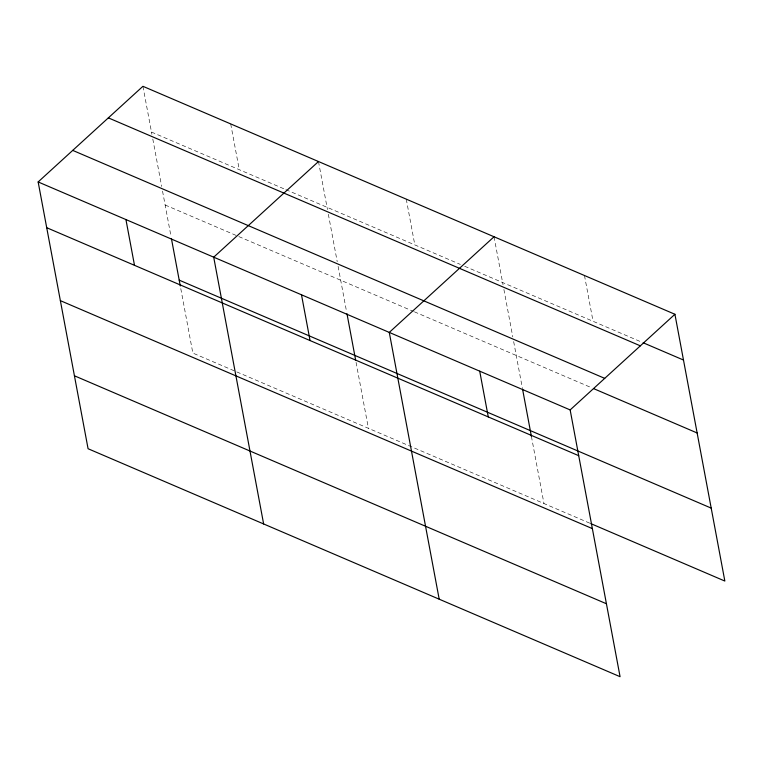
<?xml version="1.0" encoding="UTF-8"?>
<svg xmlns="http://www.w3.org/2000/svg" width="763" height="763" viewBox="0 0 763 763"><rect width="100%" height="100%" fill="white"/><g stroke="black" fill="none" stroke-linecap="round" stroke-linejoin="round"><path stroke-width="0.57" stroke-dasharray="3.81 2.86" d="M151.484 132.066L284.78 189.186M285.867 189.644L460.347 264.418M464.677 266.268L642.084 342.291M165.142 204.999L237.741 236.11M238.829 236.578L413.308 311.342M414.385 311.809L591.439 387.68M589.732 523.151L192.848 353.078L180.497 287.088M584.487 275.519L593.051 321.28M494.043 236.768L503.046 284.837M503.904 289.473L512.793 336.931M513.661 341.566L522.312 387.833M531.401 436.388L543.971 503.542M406.269 199.153L414.824 244.904M318.486 161.537L327.48 209.606M328.348 214.241L337.227 261.709M338.095 266.335L346.536 311.438M356.063 362.32L368.415 428.31M230.703 123.921L239.267 169.682M142.929 86.305L151.923 134.374M152.791 139.009L161.67 186.477M162.538 191.103L170.979 236.215"/><path stroke-width="1.14" d="M38.15 181.947L570.152 409.922L620.071 676.695L88.079 448.73L38.15 181.947L142.929 86.305L674.921 314.27L724.85 581.053L590.829 523.618M318.486 161.537L213.707 257.179L263.636 523.952M494.043 236.768L389.273 332.41L439.192 599.184M570.152 409.922L674.921 314.27M643.171 342.759L683.486 360.031M108.346 117.864L640.348 345.839M72.723 150.387L604.725 378.362M593.624 388.615L697.134 432.974M179.2 280.145L711.202 508.11M46.715 227.708L578.716 455.683M60.363 300.641L592.365 528.616M74.431 375.787L606.423 603.762M522.531 388.987L531.401 436.388M479.708 371.171L488.272 416.932M346.974 313.755L355.625 360.002M301.49 294.795L310.055 340.556M171.408 238.523L180.287 285.934M125.933 219.563L134.498 265.324"/></g></svg>
